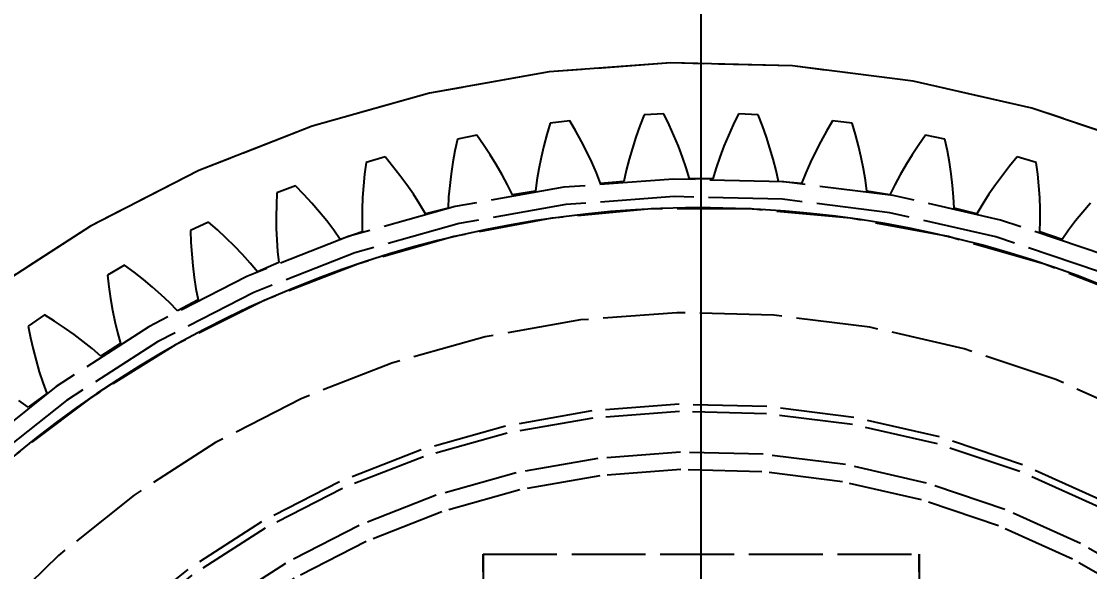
# Model space of a CAD drawing. Header units: millimetres. Extents: x -9 to 243, y -53 to 196.
# Drawn here: x 13.56 to 31.93, y 157.94 to 167.41 of the extents above; entities that cross this region are included whole.
import ezdxf

# ---------------------------------------------------------------- set-up
doc = ezdxf.new("R2010")
doc.units = ezdxf.units.MM
doc.linetypes.add('DASHED', pattern=[1.524, 1.27, -0.254])
for name, color, linetype in [('DIMS', 3, 'CONTINUOUS'), ('HIDDEN', 8, 'DASHED'), ('VISIBLE', 7, 'CONTINUOUS')]:
    doc.layers.add(name, color=color, linetype=linetype)
doc.styles.add('OpenSansCondensed-Light', font='OpenSansCondensed-Light.ttf')
doc.dimstyles.new('EZDXF', dxfattribs={"dimtxt": 0.25, "dimasz": 0.175, "dimexe": 0.375, "dimexo": 0.125, "dimgap": 0.1, "dimtad": 1, "dimlfac": 100, "dimzin": 12, "dimdsep": 46, "dimtxsty": 'OpenSansCondensed-Light', "dimblk": 'ARCHTICK', "dimcen": 2.5, "dimazin": 3, "dimtfac": 0.5, "dimtmove": 2, "dimatfit": 3})

# ---------------------------------------------------------------- blocks, each defined once
blk = doc.blocks.new('_ARCHTICK')
at = {"color": 0, "linetype": 'BYBLOCK', "const_width": 0.15}
blk.add_lwpolyline([(-0.5, -0.5), (0.5, 0.5)], dxfattribs=at)

msp = doc.modelspace()

# ---------------------------------------------------------------- linework, layer by layer
at = {"layer": 'HIDDEN'}
for points in [[(46.25, 145.7), (46.14565, 147.79092), (45.83362, 149.86107), (45.31703, 151.88986), (44.601, 153.85713), (43.69265, 155.74333), (42.60101, 157.52972), (41.33693, 159.19854), (39.91297, 160.7332), (38.34329, 162.11846), (36.64347, 163.34054), (34.83042, 164.38731), (32.92216, 165.24835), (30.93765, 165.91511), (28.89661, 166.38096), (26.81933, 166.64128), (24.72646, 166.69347), (22.63878, 166.53702), (20.57706, 166.17349), (18.56178, 165.60647), (16.61297, 164.84162), (14.75, 163.88653), (12.99138, 162.7507)], [(46.25, 145.7), (46.14565, 147.79092), (45.83362, 149.86107), (45.31703, 151.88986), (44.601, 153.85713), (43.69265, 155.74333), (42.60101, 157.52972), (41.33693, 159.19854), (39.91297, 160.7332), (38.34329, 162.11846), (36.64347, 163.34054), (34.83042, 164.38731), (32.92216, 165.24835), (30.93765, 165.91511), (28.89661, 166.38096), (26.81933, 166.64128), (24.72646, 166.69347), (22.63878, 166.53702), (20.57706, 166.17349), (18.56178, 165.60647), (16.61297, 164.84162), (14.75, 163.88653), (12.99138, 162.7507)], [(46.25, 145.7), (46.14565, 147.79092), (45.83362, 149.86107), (45.31703, 151.88986), (44.601, 153.85713), (43.69265, 155.74333), (42.60101, 157.52972), (41.33693, 159.19854), (39.91297, 160.7332), (38.34329, 162.11846), (36.64347, 163.34054), (34.83042, 164.38731), (32.92216, 165.24835), (30.93765, 165.91511), (28.89661, 166.38096), (26.81933, 166.64128), (24.72646, 166.69347), (22.63878, 166.53702), (20.57706, 166.17349), (18.56178, 165.60647), (16.61297, 164.84162), (14.75, 163.88653), (12.99138, 162.7507)], [(46.25, 145.7), (46.14565, 147.79092), (45.83362, 149.86107), (45.31703, 151.88986), (44.601, 153.85713), (43.69265, 155.74333), (42.60101, 157.52972), (41.33693, 159.19854), (39.91297, 160.7332), (38.34329, 162.11846), (36.64347, 163.34054), (34.83042, 164.38731), (32.92216, 165.24835), (30.93765, 165.91511), (28.89661, 166.38096), (26.81933, 166.64128), (24.72646, 166.69347), (22.63878, 166.53702), (20.57706, 166.17349), (18.56178, 165.60647), (16.61297, 164.84162), (14.75, 163.88653), (12.99138, 162.7507)], [(46.25, 145.7), (46.14565, 147.79092), (45.83362, 149.86107), (45.31703, 151.88986), (44.601, 153.85713), (43.69265, 155.74333), (42.60101, 157.52972), (41.33693, 159.19854), (39.91297, 160.7332), (38.34329, 162.11846), (36.64347, 163.34054), (34.83042, 164.38731), (32.92216, 165.24835), (30.93765, 165.91511), (28.89661, 166.38096), (26.81933, 166.64128), (24.72646, 166.69347), (22.63878, 166.53702), (20.57706, 166.17349), (18.56178, 165.60647), (16.61297, 164.84162), (14.75, 163.88653), (12.99138, 162.7507)], [(24.26919, 165.80109), (24.19603, 165.60962)], [(24.26919, 165.80109), (24.19603, 165.60962)], [(24.61016, 165.81483), (24.26919, 165.80109)], [(24.61016, 165.81483), (24.26919, 165.80109)], [(24.69849, 165.62987), (24.61016, 165.81483)], [(24.69849, 165.62987), (24.61016, 165.81483)], [(25.88984, 165.81483), (25.80151, 165.62987)], [(25.88984, 165.81483), (25.80151, 165.62987)], [(26.23081, 165.80109), (25.88984, 165.81483)], [(26.23081, 165.80109), (25.88984, 165.81483)], [(26.30397, 165.60962), (26.23081, 165.80109)], [(26.30397, 165.60962), (26.23081, 165.80109)], [(22.65491, 165.65698), (22.59739, 165.46025)], [(22.65491, 165.65698), (22.59739, 165.46025)], [(22.99367, 165.69811), (22.65491, 165.65698)], [(22.99367, 165.69811), (22.65491, 165.65698)], [(23.09659, 165.52087), (22.99367, 165.69811)], [(23.09659, 165.52087), (22.99367, 165.69811)], [(23.19395, 165.34269), (23.09659, 165.52087)], [(23.19395, 165.34269), (23.09659, 165.52087)], [(24.19603, 165.60962), (24.12851, 165.41813)], [(24.19603, 165.60962), (24.12851, 165.41813)], [(24.7812, 165.44444), (24.69849, 165.62987)], [(24.7812, 165.44444), (24.69849, 165.62987)], [(25.80151, 165.62987), (25.7188, 165.44444)], [(25.80151, 165.62987), (25.7188, 165.44444)], [(26.37149, 165.41813), (26.30397, 165.60962)], [(26.37149, 165.41813), (26.30397, 165.60962)], [(27.40341, 165.52087), (27.30605, 165.34269)], [(27.40341, 165.52087), (27.30605, 165.34269)], [(27.50633, 165.69811), (27.40341, 165.52087)], [(27.50633, 165.69811), (27.40341, 165.52087)], [(27.84509, 165.65698), (27.50633, 165.69811)], [(27.84509, 165.65698), (27.50633, 165.69811)], [(27.90261, 165.46025), (27.84509, 165.65698)], [(27.90261, 165.46025), (27.84509, 165.65698)], [(21.05745, 165.38345), (21.01595, 165.18273)], [(21.05745, 165.38345), (21.01595, 165.18273)], [(21.3918, 165.45171), (21.05745, 165.38345)], [(21.3918, 165.45171), (21.05745, 165.38345)], [(21.50866, 165.28332), (21.3918, 165.45171)], [(21.50866, 165.28332), (21.3918, 165.45171)], [(22.59739, 165.46025), (22.5455, 165.26395)], [(22.59739, 165.46025), (22.5455, 165.26395)], [(23.28551, 165.16361), (23.19395, 165.34269)], [(23.28551, 165.16361), (23.19395, 165.34269)], [(24.12851, 165.41813), (24.06686, 165.22669)], [(24.12851, 165.41813), (24.06686, 165.22669)], [(24.85805, 165.25857), (24.7812, 165.44444)], [(24.85805, 165.25857), (24.7812, 165.44444)], [(25.7188, 165.44444), (25.64195, 165.25857)], [(25.7188, 165.44444), (25.64195, 165.25857)], [(26.43314, 165.22669), (26.37149, 165.41813)], [(26.43314, 165.22669), (26.37149, 165.41813)], [(27.30605, 165.34269), (27.21449, 165.16361)], [(27.30605, 165.34269), (27.21449, 165.16361)], [(27.9545, 165.26395), (27.90261, 165.46025)], [(27.9545, 165.26395), (27.90261, 165.46025)], [(29.1082, 165.45171), (28.99134, 165.28332)], [(29.1082, 165.45171), (28.99134, 165.28332)], [(29.44255, 165.38345), (29.1082, 165.45171)], [(29.44255, 165.38345), (29.1082, 165.45171)], [(29.48405, 165.18273), (29.44255, 165.38345)], [(29.48405, 165.18273), (29.44255, 165.38345)], [(21.01595, 165.18273), (20.98003, 164.98289)], [(21.01595, 165.18273), (20.98003, 164.98289)], [(21.62004, 165.11355), (21.50866, 165.28332)], [(21.62004, 165.11355), (21.50866, 165.28332)], [(22.5455, 165.26395), (22.49945, 165.06817)], [(22.5455, 165.26395), (22.49945, 165.06817)], [(23.37097, 164.98367), (23.28551, 165.16361)], [(23.37097, 164.98367), (23.28551, 165.16361)], [(24.06686, 165.22669), (24.01137, 165.03537)], [(24.06686, 165.22669), (24.01137, 165.03537)], [(24.92876, 165.07234), (24.85805, 165.25857)], [(24.92876, 165.07234), (24.85805, 165.25857)], [(25.64195, 165.25857), (25.57124, 165.07234)], [(25.64195, 165.25857), (25.57124, 165.07234)], [(26.48863, 165.03537), (26.43314, 165.22669)], [(26.48863, 165.03537), (26.43314, 165.22669)], [(27.21449, 165.16361), (27.12903, 164.98367)], [(27.21449, 165.16361), (27.12903, 164.98367)], [(28.00055, 165.06817), (27.9545, 165.26395)], [(28.00055, 165.06817), (27.9545, 165.26395)], [(28.99134, 165.28332), (28.87996, 165.11355)], [(28.99134, 165.28332), (28.87996, 165.11355)], [(29.51997, 164.98289), (29.48405, 165.18273)], [(29.51997, 164.98289), (29.48405, 165.18273)], [(19.48719, 164.98226), (19.46198, 164.77885)], [(19.48719, 164.98226), (19.46198, 164.77885)], [(19.81496, 165.0772), (19.48719, 164.98226)], [(19.81496, 165.0772), (19.48719, 164.98226)], [(19.94499, 164.91876), (19.81496, 165.0772)], [(19.94499, 164.91876), (19.81496, 165.0772)], [(20.98003, 164.98289), (20.94988, 164.78404)], [(20.98003, 164.98289), (20.94988, 164.78404)], [(21.72571, 164.94242), (21.62004, 165.11355)], [(21.72571, 164.94242), (21.62004, 165.11355)], [(22.49945, 165.06817), (22.45954, 164.873)], [(22.49945, 165.06817), (22.45954, 164.873)], [(23.44995, 164.80288), (23.37097, 164.98367)], [(23.44995, 164.80288), (23.37097, 164.98367)], [(24.01137, 165.03537), (23.96243, 164.84425)], [(24.01137, 165.03537), (23.96243, 164.84425)], [(24.99293, 164.88578), (24.92876, 165.07234)], [(24.99293, 164.88578), (24.92876, 165.07234)], [(25.57124, 165.07234), (25.50707, 164.88578)], [(25.57124, 165.07234), (25.50707, 164.88578)], [(26.53757, 164.84425), (26.48863, 165.03537)], [(26.53757, 164.84425), (26.48863, 165.03537)], [(27.12903, 164.98367), (27.05005, 164.80288)], [(27.12903, 164.98367), (27.05005, 164.80288)], [(28.04046, 164.873), (28.00055, 165.06817)], [(28.04046, 164.873), (28.00055, 165.06817)], [(28.87996, 165.11355), (28.77429, 164.94242)], [(28.87996, 165.11355), (28.77429, 164.94242)], [(29.55012, 164.78404), (29.51997, 164.98289)], [(29.55012, 164.78404), (29.51997, 164.98289)], [(30.68504, 165.0772), (30.55501, 164.91876)], [(30.68504, 165.0772), (30.55501, 164.91876)], [(31.01281, 164.98226), (30.68504, 165.0772)], [(31.01281, 164.98226), (30.68504, 165.0772)], [(31.03802, 164.77885), (31.01281, 164.98226)], [(31.03802, 164.77885), (31.01281, 164.98226)], [(20.06967, 164.75851), (19.94499, 164.91876)], [(20.06967, 164.75851), (19.94499, 164.91876)], [(20.94988, 164.78404), (20.9258, 164.58629)], [(20.94988, 164.78404), (20.9258, 164.58629)], [(21.82538, 164.76994), (21.72571, 164.94242)], [(21.82538, 164.76994), (21.72571, 164.94242)], [(22.45954, 164.873), (22.42613, 164.67856)], [(22.45954, 164.873), (22.42613, 164.67856)], [(23.52191, 164.62125), (23.44995, 164.80288)], [(23.52191, 164.62125), (23.44995, 164.80288)], [(23.96243, 164.84425), (23.92053, 164.65343)], [(23.96243, 164.84425), (23.92053, 164.65343)], [(25.05004, 164.69895), (24.99293, 164.88578)], [(25.05004, 164.69895), (24.99293, 164.88578)], [(25.50707, 164.88578), (25.44996, 164.69895)], [(25.50707, 164.88578), (25.44996, 164.69895)], [(26.57947, 164.65343), (26.53757, 164.84425)], [(26.57947, 164.65343), (26.53757, 164.84425)], [(27.05005, 164.80288), (26.97809, 164.62125)], [(27.05005, 164.80288), (26.97809, 164.62125)], [(28.07387, 164.67856), (28.04046, 164.873)], [(28.07387, 164.67856), (28.04046, 164.873)], [(28.77429, 164.94242), (28.67462, 164.76994)], [(28.77429, 164.94242), (28.67462, 164.76994)], [(29.5742, 164.58629), (29.55012, 164.78404)], [(29.5742, 164.58629), (29.55012, 164.78404)], [(30.55501, 164.91876), (30.43033, 164.75851)], [(30.55501, 164.91876), (30.43033, 164.75851)], [(44.25, 145.7), (44.15558, 147.59179), (43.87328, 149.46478), (43.40588, 151.30035), (42.75805, 153.08026), (41.93621, 154.78683), (40.94854, 156.40308), (39.80484, 157.91296), (38.5165, 159.30147), (37.09631, 160.5548), (35.55838, 161.66049), (33.918, 162.60756), (32.19148, 163.3866), (30.39597, 163.98986), (28.54932, 164.41135), (26.66987, 164.64687), (24.77632, 164.69409), (22.88747, 164.55254), (21.0221, 164.22363), (19.19875, 163.71062), (17.43555, 163.01861), (15.75, 162.15448), (14.15887, 161.12682), (12.67797, 159.94584)], [(44.25, 145.7), (44.15558, 147.59179), (43.87328, 149.46478), (43.40588, 151.30035), (42.75805, 153.08026), (41.93621, 154.78683), (40.94854, 156.40308), (39.80484, 157.91296), (38.5165, 159.30147), (37.09631, 160.5548), (35.55838, 161.66049), (33.918, 162.60756), (32.19148, 163.3866), (30.39597, 163.98986), (28.54932, 164.41135), (26.66987, 164.64687), (24.77632, 164.69409), (22.88747, 164.55254), (21.0221, 164.22363), (19.19875, 163.71062), (17.43555, 163.01861), (15.75, 162.15448), (14.15887, 161.12682), (12.67797, 159.94584)], [(19.46198, 164.77885), (19.44224, 164.57677)], [(19.46198, 164.77885), (19.44224, 164.57677)], [(20.18877, 164.59644), (20.06967, 164.75851)], [(20.18877, 164.59644), (20.06967, 164.75851)], [(21.91864, 164.59609), (21.82538, 164.76994)], [(21.91864, 164.59609), (21.82538, 164.76994)], [(22.42613, 164.67856), (22.39972, 164.48499)], [(22.42613, 164.67856), (22.39972, 164.48499)], [(23.92053, 164.65343), (23.52191, 164.62125)], [(23.92053, 164.65343), (23.52191, 164.62125)], [(25.44996, 164.69895), (25.05004, 164.69895)], [(25.44996, 164.69895), (25.05004, 164.69895)], [(26.97809, 164.62125), (26.57947, 164.65343)], [(26.97809, 164.62125), (26.57947, 164.65343)], [(28.10028, 164.48499), (28.07387, 164.67856)], [(28.10028, 164.48499), (28.07387, 164.67856)], [(28.67462, 164.76994), (28.58136, 164.59609)], [(28.67462, 164.76994), (28.58136, 164.59609)], [(30.43033, 164.75851), (30.31123, 164.59644)], [(30.43033, 164.75851), (30.31123, 164.59644)], [(31.05776, 164.57677), (31.03802, 164.77885)], [(31.05776, 164.57677), (31.03802, 164.77885)], [(17.9543, 164.45602), (17.94553, 164.25124)], [(17.9543, 164.45602), (17.94553, 164.25124)], [(18.27337, 164.57703), (17.9543, 164.45602)], [(18.27337, 164.57703), (17.9543, 164.45602)], [(18.41572, 164.42956), (18.27337, 164.57703)], [(18.41572, 164.42956), (18.27337, 164.57703)], [(18.55289, 164.27986), (18.41572, 164.42956)], [(18.55289, 164.27986), (18.41572, 164.42956)], [(19.44224, 164.57677), (19.4282, 164.37614)], [(19.44224, 164.57677), (19.4282, 164.37614)], [(20.30199, 164.43253), (20.18877, 164.59644)], [(20.30199, 164.43253), (20.18877, 164.59644)], [(20.40894, 164.26675), (20.30199, 164.43253)], [(20.40894, 164.26675), (20.30199, 164.43253)], [(20.9258, 164.58629), (20.90815, 164.3898)], [(20.9258, 164.58629), (20.90815, 164.3898)], [(22.00499, 164.42084), (21.91864, 164.59609)], [(22.00499, 164.42084), (21.91864, 164.59609)], [(22.39972, 164.48499), (22.00499, 164.42084)], [(22.39972, 164.48499), (22.00499, 164.42084)], [(28.49501, 164.42084), (28.10028, 164.48499)], [(28.49501, 164.42084), (28.10028, 164.48499)], [(28.58136, 164.59609), (28.49501, 164.42084)], [(28.58136, 164.59609), (28.49501, 164.42084)], [(29.59185, 164.3898), (29.5742, 164.58629)], [(29.59185, 164.3898), (29.5742, 164.58629)], [(30.19801, 164.43253), (30.09106, 164.26675)], [(30.19801, 164.43253), (30.09106, 164.26675)], [(30.31123, 164.59644), (30.19801, 164.43253)], [(30.31123, 164.59644), (30.19801, 164.43253)], [(31.0718, 164.37614), (31.05776, 164.57677)], [(31.0718, 164.37614), (31.05776, 164.57677)], [(43.95, 145.7), (43.85708, 147.56192), (43.57923, 149.40533), (43.11921, 151.21192), (42.48161, 152.96373), (41.67274, 154.64335), (40.70067, 156.23409), (39.57503, 157.72013), (38.30703, 159.08671), (36.90926, 160.32025), (35.39562, 161.40848), (33.78114, 162.3406), (32.08188, 163.10734), (30.31472, 163.70107), (28.49722, 164.1159), (26.64745, 164.34771), (24.7838, 164.39419), (22.92477, 164.25487), (21.08886, 163.93115), (19.2943, 163.42624), (17.55893, 162.74516), (15.9, 161.89468), (14.33399, 160.88324), (12.87647, 159.72091)], [(43.95, 145.7), (43.85708, 147.56192), (43.57923, 149.40533), (43.11921, 151.21192), (42.48161, 152.96373), (41.67274, 154.64335), (40.70067, 156.23409), (39.57503, 157.72013), (38.30703, 159.08671), (36.90926, 160.32025), (35.39562, 161.40848), (33.78114, 162.3406), (32.08188, 163.10734), (30.31472, 163.70107), (28.49722, 164.1159), (26.64745, 164.34771), (24.7838, 164.39419), (22.92477, 164.25487), (21.08886, 163.93115), (19.2943, 163.42624), (17.55893, 162.74516), (15.9, 161.89468), (14.33399, 160.88324), (12.87647, 159.72091)], [(43.95, 145.7), (43.85708, 147.56192), (43.57923, 149.40533), (43.11921, 151.21192), (42.48161, 152.96373), (41.67274, 154.64335), (40.70067, 156.23409), (39.57503, 157.72013), (38.30703, 159.08671), (36.90926, 160.32025), (35.39562, 161.40848), (33.78114, 162.3406), (32.08188, 163.10734), (30.31472, 163.70107), (28.49722, 164.1159), (26.64745, 164.34771), (24.7838, 164.39419), (22.92477, 164.25487), (21.08886, 163.93115), (19.2943, 163.42624), (17.55893, 162.74516), (15.9, 161.89468), (14.33399, 160.88324), (12.87647, 159.72091)], [(43.95, 145.7), (43.85708, 147.56192), (43.57923, 149.40533), (43.11921, 151.21192), (42.48161, 152.96373), (41.67274, 154.64335), (40.70067, 156.23409), (39.57503, 157.72013), (38.30703, 159.08671), (36.90926, 160.32025), (35.39562, 161.40848), (33.78114, 162.3406), (32.08188, 163.10734), (30.31472, 163.70107), (28.49722, 164.1159), (26.64745, 164.34771), (24.7838, 164.39419), (22.92477, 164.25487), (21.08886, 163.93115), (19.2943, 163.42624), (17.55893, 162.74516), (15.9, 161.89468), (14.33399, 160.88324), (12.87647, 159.72091)], [(17.94553, 164.25124), (17.94213, 164.04823)], [(17.94553, 164.25124), (17.94213, 164.04823)], [(18.68465, 164.1279), (18.55289, 164.27986)], [(18.68465, 164.1279), (18.55289, 164.27986)], [(19.4282, 164.37614), (19.42011, 164.17709)], [(19.4282, 164.37614), (19.42011, 164.17709)], [(20.50911, 164.09902), (20.40894, 164.26675)], [(20.50911, 164.09902), (20.40894, 164.26675)], [(20.90815, 164.3898), (20.8974, 164.19473)], [(20.90815, 164.3898), (20.8974, 164.19473)], [(29.6026, 164.19473), (29.59185, 164.3898)], [(29.6026, 164.19473), (29.59185, 164.3898)], [(30.09106, 164.26675), (29.99089, 164.09902)], [(30.09106, 164.26675), (29.99089, 164.09902)], [(31.07989, 164.17709), (31.0718, 164.37614)], [(31.07989, 164.17709), (31.0718, 164.37614)], [(31.94711, 164.27986), (31.81535, 164.1279)], [(31.94711, 164.27986), (31.81535, 164.1279)], [(42.82368, 151.48065), (42.21227, 153.08453), (41.45485, 154.62485), (40.55792, 156.08833), (39.52922, 157.46239), (38.3776, 158.73519), (37.11296, 159.89578), (35.74621, 160.93416), (34.2891, 161.8414), (32.75417, 162.60968), (31.15465, 163.2324), (29.50429, 163.70419), (27.81731, 164.021), (26.10823, 164.18008), (24.39177, 164.18008), (22.68269, 164.021), (20.99571, 163.70419), (19.34535, 163.2324), (17.74583, 162.60968), (16.2109, 161.8414), (14.75379, 160.93416), (13.38704, 159.89578)], [(32.13316, 162.87184), (31.73158, 163.02741), (31.32649, 163.17359), (30.91811, 163.3103), (30.50666, 163.43746), (30.09236, 163.55501), (29.67544, 163.66289), (29.25611, 163.76104), (28.83462, 163.84939), (28.41118, 163.92792), (27.98603, 163.99656), (27.5594, 164.05529), (27.13152, 164.10407), (26.70262, 164.14288), (26.27293, 164.1717), (25.84268, 164.1905), (25.41212, 164.19929), (24.98146, 164.19805), (24.55096, 164.18679), (24.12083, 164.16551), (23.69131, 164.13422), (23.26264, 164.09294), (22.83504, 164.0417), (22.40876, 163.98052), (21.98401, 163.90943), (21.56103, 163.82847), (21.14005, 163.73769), (20.7213, 163.63714), (20.305, 163.52686), (19.89139, 163.40693), (19.48067, 163.2774), (19.07309, 163.13834), (18.66885, 162.98984), (18.26817, 162.83196), (17.87128, 162.6648), (17.47839, 162.48845), (17.08971, 162.303), (16.70545, 162.10856), (16.32582, 161.90522), (15.95103, 161.6931), (15.58128, 161.47231), (15.21676, 161.24298), (14.85769, 161.00522), (14.50424, 160.75917), (14.15662, 160.50496), (13.81501, 160.24273), (13.4796, 159.97262)], [(17.94213, 164.04823), (17.94427, 163.84711)], [(17.94213, 164.04823), (17.94427, 163.84711)], [(18.81069, 163.97364), (18.68465, 164.1279)], [(18.81069, 163.97364), (18.68465, 164.1279)], [(19.42011, 164.17709), (19.41832, 163.97982)], [(19.42011, 164.17709), (19.41832, 163.97982)], [(20.8974, 164.19473), (20.50911, 164.09902)], [(20.8974, 164.19473), (20.50911, 164.09902)], [(29.99089, 164.09902), (29.6026, 164.19473)], [(29.99089, 164.09902), (29.6026, 164.19473)], [(31.08168, 163.97982), (31.07989, 164.17709)], [(31.08168, 163.97982), (31.07989, 164.17709)], [(31.81535, 164.1279), (31.68931, 163.97364)], [(31.81535, 164.1279), (31.68931, 163.97364)], [(16.77702, 163.95443), (16.46872, 163.80814)], [(16.77702, 163.95443), (16.46872, 163.80814)], [(16.93078, 163.8189), (16.77702, 163.95443)], [(16.93078, 163.8189), (16.77702, 163.95443)], [(18.93063, 163.817), (18.81069, 163.97364)], [(18.93063, 163.817), (18.81069, 163.97364)], [(19.41832, 163.97982), (19.42331, 163.78451)], [(19.41832, 163.97982), (19.42331, 163.78451)], [(31.07669, 163.78451), (31.08168, 163.97982)], [(31.07669, 163.78451), (31.08168, 163.97982)], [(31.68931, 163.97364), (31.56937, 163.817)], [(31.68931, 163.97364), (31.56937, 163.817)], [(16.46872, 163.80814), (16.47647, 163.60332)], [(16.46872, 163.80814), (16.47647, 163.60332)], [(17.07955, 163.68072), (16.93078, 163.8189)], [(17.07955, 163.68072), (16.93078, 163.8189)], [(17.22311, 163.53986), (17.07955, 163.68072)], [(17.22311, 163.53986), (17.07955, 163.68072)], [(17.94427, 163.84711), (17.95223, 163.64807)], [(17.94427, 163.84711), (17.95223, 163.64807)], [(19.04397, 163.65787), (18.93063, 163.817)], [(19.04397, 163.65787), (18.93063, 163.817)], [(19.42331, 163.78451), (19.04397, 163.65787)], [(19.42331, 163.78451), (19.04397, 163.65787)], [(31.45603, 163.65787), (31.07669, 163.78451)], [(31.45603, 163.65787), (31.07669, 163.78451)], [(31.56937, 163.817), (31.45603, 163.65787)], [(31.56937, 163.817), (31.45603, 163.65787)], [(16.47647, 163.60332), (16.48941, 163.40069)], [(16.47647, 163.60332), (16.48941, 163.40069)], [(17.36115, 163.39624), (17.22311, 163.53986)], [(17.36115, 163.39624), (17.22311, 163.53986)], [(17.95223, 163.64807), (17.96632, 163.45129)], [(17.95223, 163.64807), (17.96632, 163.45129)], [(16.48941, 163.40069), (16.50773, 163.2004)], [(16.48941, 163.40069), (16.50773, 163.2004)], [(17.49331, 163.24976), (17.36115, 163.39624)], [(17.49331, 163.24976), (17.36115, 163.39624)], [(17.96632, 163.45129), (17.987, 163.25702)], [(17.96632, 163.45129), (17.987, 163.25702)], [(15.33563, 163.21345), (15.0401, 163.04282)], [(15.33563, 163.21345), (15.0401, 163.04282)], [(15.49979, 163.09072), (15.33563, 163.21345)], [(15.49979, 163.09072), (15.33563, 163.21345)], [(16.50773, 163.2004), (16.53167, 163.00264)], [(16.50773, 163.2004), (16.53167, 163.00264)], [(17.61909, 163.10026), (17.49331, 163.24976)], [(17.61909, 163.10026), (17.49331, 163.24976)], [(17.987, 163.25702), (17.61909, 163.10026)], [(17.987, 163.25702), (17.61909, 163.10026)], [(15.0401, 163.04282), (15.0643, 162.83929)], [(15.0401, 163.04282), (15.0643, 162.83929)], [(15.6592, 162.96497), (15.49979, 163.09072)], [(15.6592, 162.96497), (15.49979, 163.09072)], [(15.81363, 162.83611), (15.6592, 162.96497)], [(15.81363, 162.83611), (15.6592, 162.96497)], [(16.53167, 163.00264), (16.56155, 162.80763)], [(16.53167, 163.00264), (16.56155, 162.80763)], [(15.0643, 162.83929), (15.0935, 162.63836)], [(15.0643, 162.83929), (15.0935, 162.63836)], [(15.96278, 162.70406), (15.81363, 162.83611)], [(15.96278, 162.70406), (15.81363, 162.83611)], [(16.56155, 162.80763), (16.5978, 162.61566)], [(16.56155, 162.80763), (16.5978, 162.61566)], [(15.0935, 162.63836), (15.12788, 162.44019)], [(15.0935, 162.63836), (15.12788, 162.44019)], [(16.1063, 162.56869), (15.96278, 162.70406)], [(16.1063, 162.56869), (15.96278, 162.70406)], [(16.5978, 162.61566), (16.2437, 162.42981)], [(16.5978, 162.61566), (16.2437, 162.42981)], [(32.86872, 160.56086), (31.3512, 161.24559), (29.77304, 161.77582), (28.14992, 162.14629), (26.49799, 162.3533), (24.83366, 162.39481), (23.17346, 162.27039), (21.5339, 161.9813), (19.93127, 161.53039), (18.38151, 160.92215), (16.9, 160.16262), (15.50148, 159.25936), (14.19985, 158.22135), (13.00803, 157.05888)], [(32.86872, 160.56086), (31.3512, 161.24559), (29.77304, 161.77582), (28.14992, 162.14629), (26.49799, 162.3533), (24.83366, 162.39481), (23.17346, 162.27039), (21.5339, 161.9813), (19.93127, 161.53039), (18.38151, 160.92215), (16.9, 160.16262), (15.50148, 159.25936), (14.19985, 158.22135), (13.00803, 157.05888)], [(32.86872, 160.56086), (31.3512, 161.24559), (29.77304, 161.77582), (28.14992, 162.14629), (26.49799, 162.3533), (24.83366, 162.39481), (23.17346, 162.27039), (21.5339, 161.9813), (19.93127, 161.53039), (18.38151, 160.92215), (16.9, 160.16262), (15.50148, 159.25936), (14.19985, 158.22135), (13.00803, 157.05888)], [(32.86872, 160.56086), (31.3512, 161.24559), (29.77304, 161.77582), (28.14992, 162.14629), (26.49799, 162.3533), (24.83366, 162.39481), (23.17346, 162.27039), (21.5339, 161.9813), (19.93127, 161.53039), (18.38151, 160.92215), (16.9, 160.16262), (15.50148, 159.25936), (14.19985, 158.22135), (13.00803, 157.05888)], [(15.12788, 162.44019), (15.16766, 162.245)], [(15.12788, 162.44019), (15.16766, 162.245)], [(16.2437, 162.42981), (16.1063, 162.56869)], [(16.2437, 162.42981), (16.1063, 162.56869)], [(13.95853, 162.35888), (13.67769, 162.16503)], [(13.95853, 162.35888), (13.67769, 162.16503)], [(14.13203, 162.24977), (13.95853, 162.35888)], [(14.13203, 162.24977), (13.95853, 162.35888)], [(14.30105, 162.13724), (14.13203, 162.24977)], [(14.30105, 162.13724), (14.13203, 162.24977)], [(15.16766, 162.245), (15.21313, 162.05303)], [(15.16766, 162.245), (15.21313, 162.05303)], [(13.67769, 162.16503), (13.71819, 161.96411)], [(13.67769, 162.16503), (13.71819, 161.96411)], [(14.46534, 162.02123), (14.30105, 162.13724)], [(14.46534, 162.02123), (14.30105, 162.13724)], [(15.21313, 162.05303), (15.26471, 161.86459)], [(15.21313, 162.05303), (15.26471, 161.86459)], [(13.71819, 161.96411), (13.76346, 161.76617)], [(13.71819, 161.96411), (13.76346, 161.76617)], [(14.62464, 161.90161), (14.46534, 162.02123)], [(14.62464, 161.90161), (14.46534, 162.02123)], [(14.77858, 161.77823), (14.62464, 161.90161)], [(14.77858, 161.77823), (14.62464, 161.90161)], [(15.26471, 161.86459), (14.92671, 161.65085)], [(15.26471, 161.86459), (14.92671, 161.65085)], [(13.76346, 161.76617), (13.81368, 161.57142)], [(13.76346, 161.76617), (13.81368, 161.57142)], [(14.92671, 161.65085), (14.77858, 161.77823)], [(14.92671, 161.65085), (14.77858, 161.77823)], [(13.81368, 161.57142), (13.86903, 161.38006)], [(13.81368, 161.57142), (13.86903, 161.38006)], [(13.86903, 161.38006), (13.92981, 161.19237)], [(13.86903, 161.38006), (13.92981, 161.19237)], [(13.92981, 161.19237), (13.99638, 161.00869)], [(13.92981, 161.19237), (13.99638, 161.00869)], [(13.99638, 161.00869), (13.67667, 160.76845)], [(13.99638, 161.00869), (13.67667, 160.76845)], [(32.14985, 159.15866), (30.77551, 159.77878), (29.34626, 160.25898), (27.8763, 160.59449), (26.38024, 160.78197), (24.87294, 160.81956), (23.36939, 160.70689), (21.88453, 160.44507), (20.43312, 160.0367), (19.02959, 159.48586), (17.68787, 158.798), (16.42131, 157.97996), (15.24249, 157.03989), (14.16313, 155.98711), (13.19396, 154.8321)], [(13.67667, 160.76845), (13.51878, 160.8835)], [(13.67667, 160.76845), (13.51878, 160.8835)], [(32.09316, 159.04808), (30.73012, 159.66311), (29.31261, 160.13936), (27.85472, 160.47212), (26.37095, 160.65806), (24.87604, 160.69534), (23.38484, 160.58359), (21.91219, 160.32392), (20.4727, 159.91891), (19.08069, 159.37259), (17.75, 158.69038), (16.49384, 157.87907), (15.32471, 156.94672), (14.25422, 155.90259), (13.29301, 154.75707)], [(33.00841, 157.71237), (31.77381, 158.42517), (30.47438, 159.01149), (29.12302, 159.46553), (27.73317, 159.78275), (26.31864, 159.96001), (24.89349, 159.99556), (23.47189, 159.88902), (22.06795, 159.64147), (20.69564, 159.25536), (19.36859, 158.73453), (18.1, 158.08416), (16.90247, 157.31071), (15.78789, 156.42187), (14.76736, 155.42647), (13.85101, 154.3344), (13.04794, 153.15652)], [(33.00841, 157.71237), (31.77381, 158.42517), (30.47438, 159.01149), (29.12302, 159.46553), (27.73317, 159.78275), (26.31864, 159.96001), (24.89349, 159.99556), (23.47189, 159.88902), (22.06795, 159.64147), (20.69564, 159.25536), (19.36859, 158.73453), (18.1, 158.08416), (16.90247, 157.31071), (15.78789, 156.42187), (14.76736, 155.42647), (13.85101, 154.3344), (13.04794, 153.15652)], [(32.84565, 157.46036), (31.63695, 158.15821), (30.36477, 158.73223), (29.04177, 159.17674), (27.68107, 159.48731), (26.29622, 159.66085), (24.90097, 159.69565), (23.50919, 159.59135), (22.13471, 159.34899), (20.79119, 158.97098), (19.49198, 158.46108), (18.25, 157.82436), (17.07759, 157.06713), (15.9864, 156.19694), (14.98727, 155.22242), (14.09014, 154.15326), (13.30393, 153.00009)], [(32.84565, 157.46036), (31.63695, 158.15821), (30.36477, 158.73223), (29.04177, 159.17674), (27.68107, 159.48731), (26.29622, 159.66085), (24.90097, 159.69565), (23.50919, 159.59135), (22.13471, 159.34899), (20.79119, 158.97098), (19.49198, 158.46108), (18.25, 157.82436), (17.07759, 157.06713), (15.9864, 156.19694), (14.98727, 155.22242), (14.09014, 154.15326), (13.30393, 153.00009)], [(21.5, 157.94), (21.5, 158.24)], [(21.5, 158.24), (21.5, 151.2)], [(21.5, 158.24), (29, 158.24)], [(21.5, 158.24), (29, 158.24)], [(29, 158.24), (29, 151.2)], [(29, 157.94), (29, 158.24)]]:
    msp.add_lwpolyline(points, dxfattribs=at)
at = {"layer": 'VISIBLE'}
msp.add_lwpolyline([(46.25, 145.7), (46.14565, 147.79092), (45.83362, 149.86107), (45.31703, 151.88986), (44.601, 153.85713), (43.69265, 155.74333), (42.60101, 157.52972), (41.33693, 159.19854), (39.91297, 160.7332), (38.34329, 162.11846), (36.64347, 163.34054), (34.83042, 164.38731), (32.92216, 165.24835), (30.93765, 165.91511), (28.89661, 166.38096), (26.81933, 166.64128), (24.72646, 166.69347), (22.63878, 166.53702), (20.57706, 166.17349), (18.56178, 165.60647), (16.61297, 164.84162), (14.75, 163.88653), (12.99138, 162.7507)], dxfattribs=at)

# ---------------------------------------------------------------- dimensions: what is measured, and where the dimension line sits
at = {"layer": 'DIMS'}
msp.add_linear_dim(base=(25.25, 171.7), p1=(25.25, 145.7), p2=(36.25, 145.7), dimstyle='EZDXF', override={"dimtxt": 1.6, "dimasz": 1, "dimexe": 0.6, "dimexo": 0.5, "dimdec": 2}, dxfattribs=at).render()

doc.saveas('drawing.dxf')
